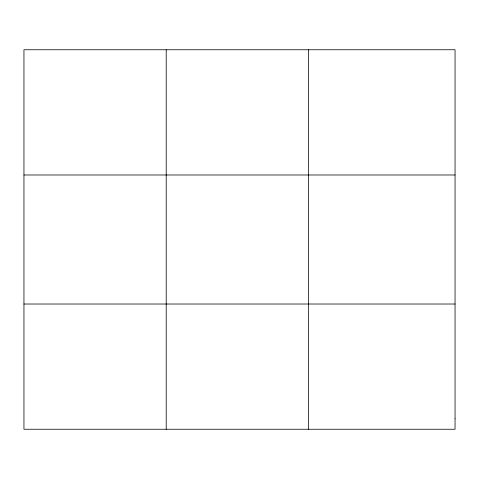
<?xml version="1.0" encoding="UTF-8"?>
<svg xmlns="http://www.w3.org/2000/svg" width="479" height="479" viewBox="0 0 479 479"><rect width="100%" height="100%" fill="white"/><g stroke="black" fill="none" stroke-linecap="round" stroke-linejoin="round"><path stroke-width="0.72" d="M23.95 174.985L455.05 174.985M23.95 304.015L455.05 304.015M308.476 49.75L308.476 429.25M166.213 49.75L166.213 429.25M455.05 418.814L455.05 429.25L23.95 429.25L23.95 49.75L455.05 49.75L455.05 418.814"/></g></svg>
